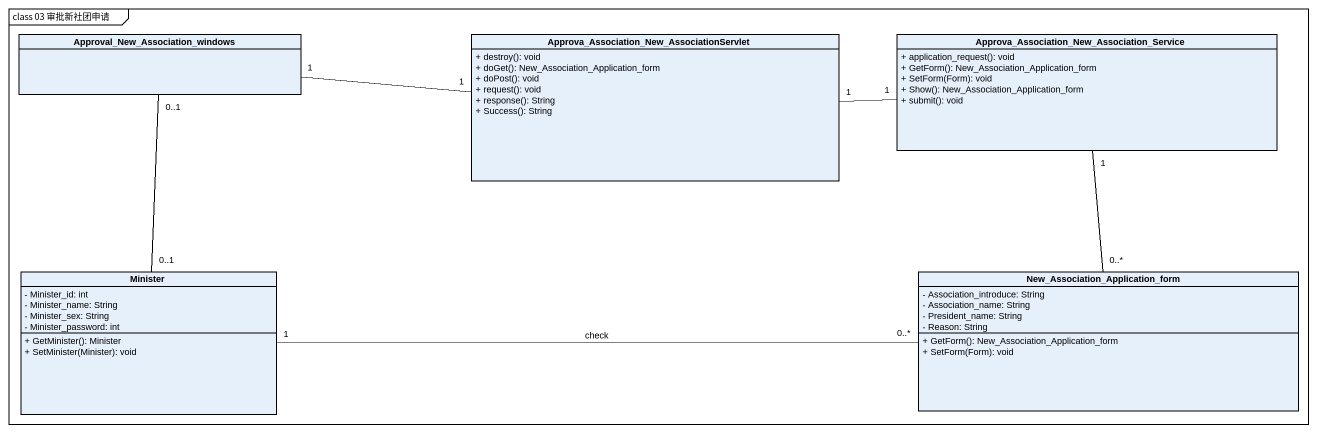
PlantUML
@startuml
mainframe class 03 审批新社团申请
hide circle
hide empty members
skinparam classAttributeIconSize 0
class "Approval_New_Association_windows" as Approval_New_Association
class "Approva_Association_New_AssociationServlet" as Approva_Association_New {
  + destroy(): void
  + doGet(): New_Association_Application_form
  + doPost(): void
  + request(): void
  + response(): String
  + Success(): String
}
class "Approva_Association_New_Association_Service" as Approva_Association_New_2 {
  + application_request(): void
  + GetForm(): New_Association_Application_form
  + SetForm(Form): void
  + Show(): New_Association_Application_form
  + submit(): void
}
class Minister {
  - Minister_id: int
  - Minister_name: String
  - Minister_sex: String
  - Minister_password: int
  + GetMinister(): Minister
  + SetMinister(Minister): void
}
class "New_Association_Application_form" as New_Association_Application {
  - Association_introduce: String
  - Association_name: String
  - President_name: String
  - Reason: String
  + GetForm(): New_Association_Application_form
  + SetForm(Form): void
}
Approval_New_Association "1" -right- "1" Approva_Association_New
Approva_Association_New "1" -right- "1" Approva_Association_New_2
Approva_Association_New_2 "1" -- "0..*" New_Association_Application
Minister "0..1" -up- "0..1" Approval_New_Association
Minister "1" -right- "0..*" New_Association_Application : check
@enduml
